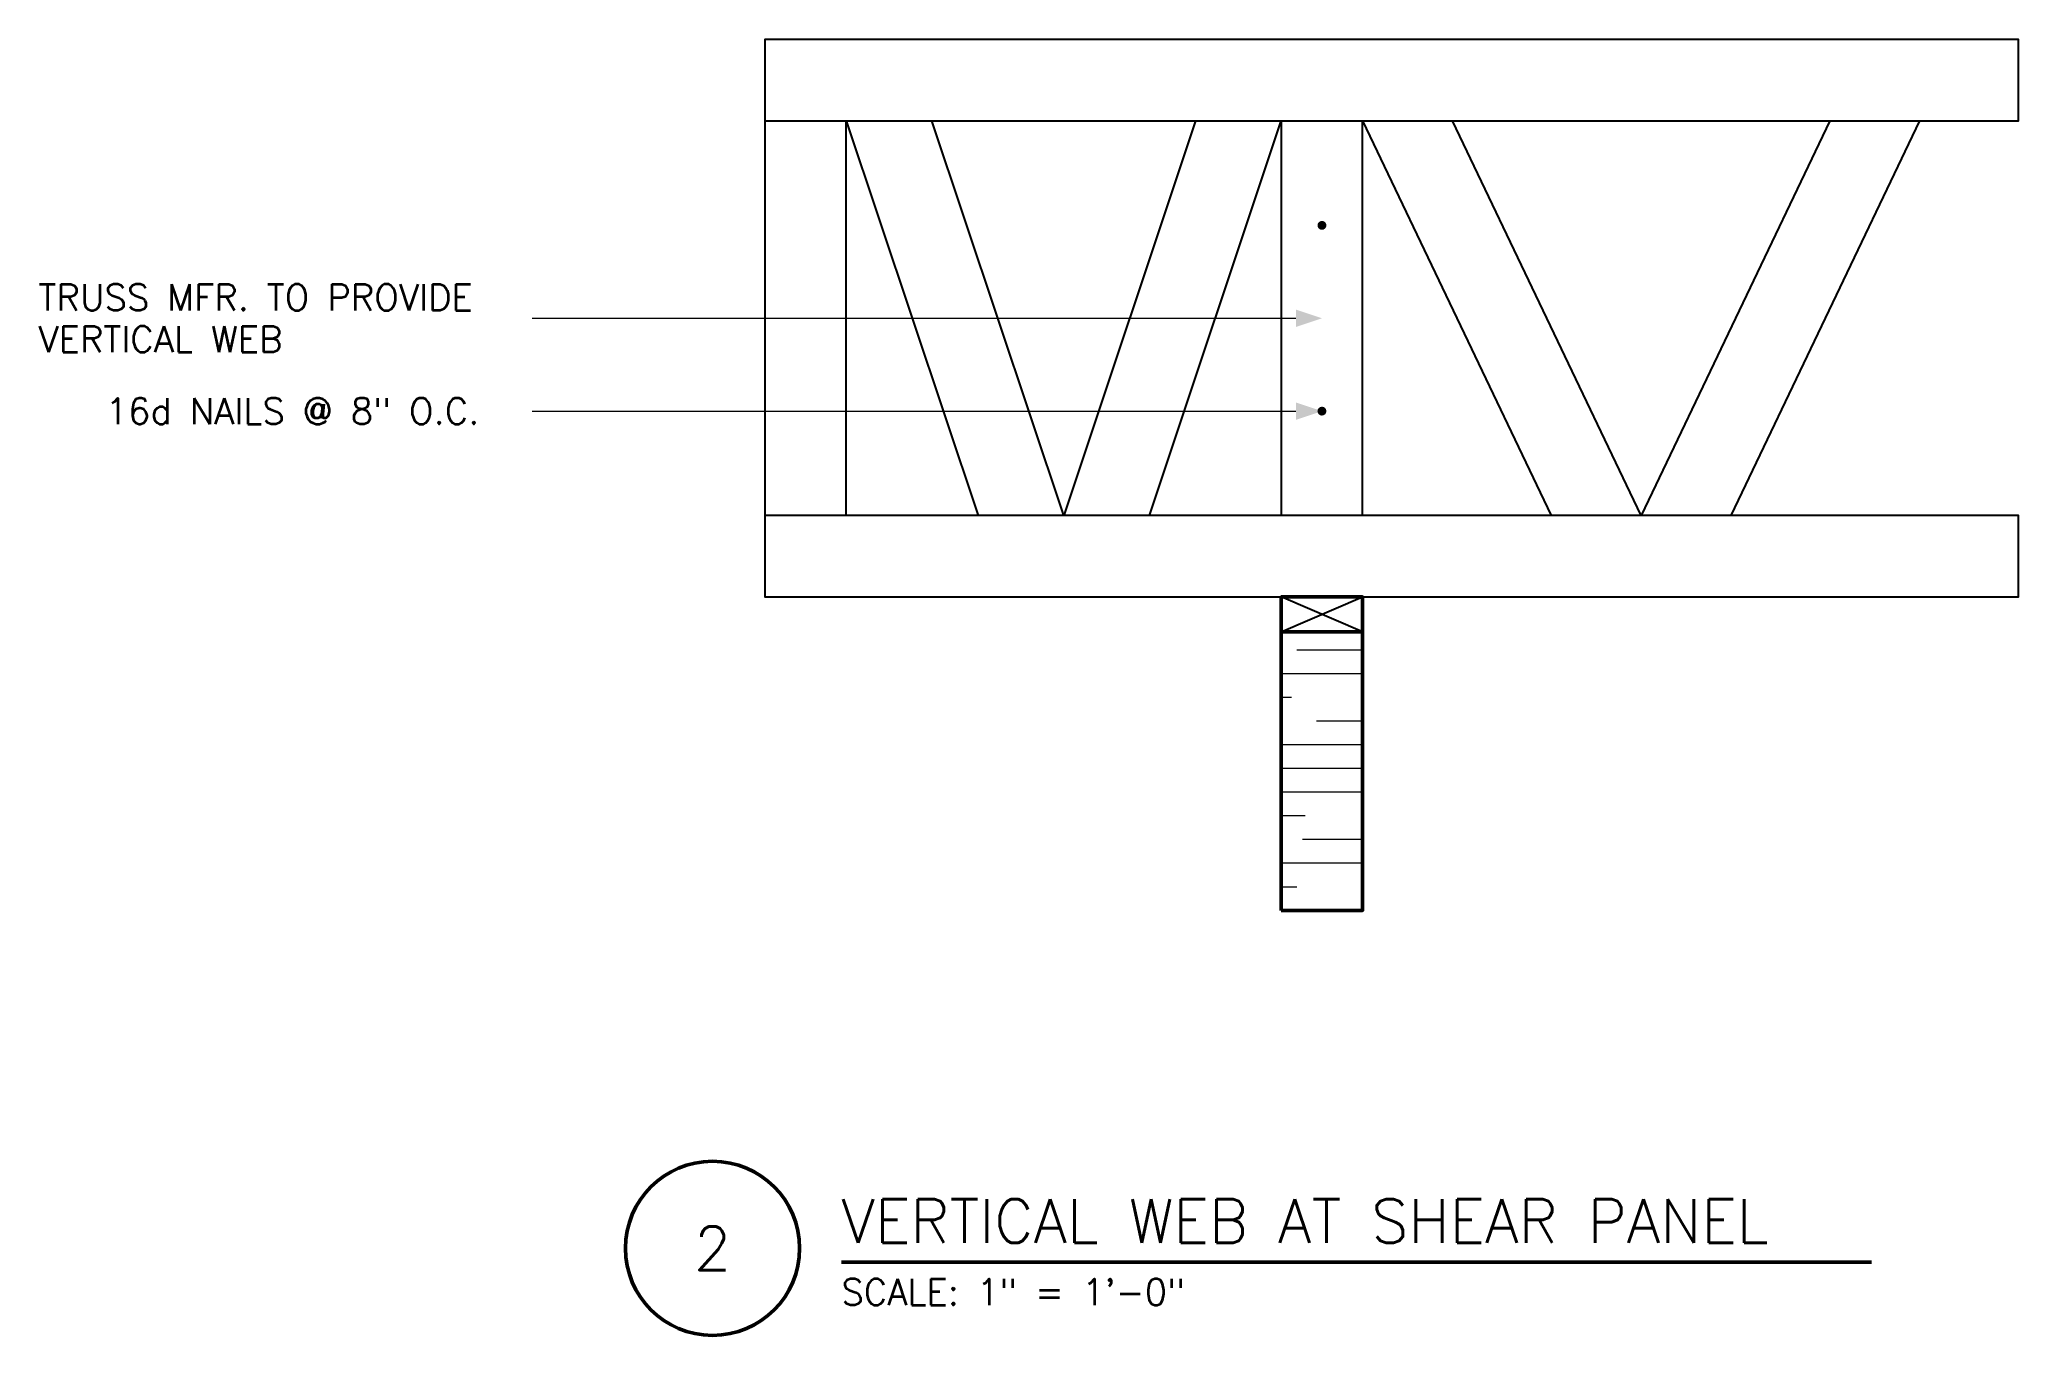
# Model space of a CAD drawing. Header units: inches. Extents: x -55.2 to 30, y -18.3 to 37.5.
import ezdxf
from ezdxf.enums import TextEntityAlignment as Align

# ---------------------------------------------------------------- set-up
doc = ezdxf.new("R2010")
doc.units = ezdxf.units.IN
doc.header["$MEASUREMENT"] = 0
for name, color, linetype, lineweight in [('S-ANNO-NOTE', 7, 'CONTINUOUS', 18), ('S-ANNO-TTLB', 7, 'CONTINUOUS', 50), ('S-DETL-BYND', 7, 'CONTINUOUS', 25), ('S-DETL-CUT', 7, 'CONTINUOUS', 50), ('S-DETL-PATT', 7, 'CONTINUOUS', 9), ('S-DETL-STL', 7, 'CONTINUOUS', 35)]:
    doc.layers.add(name, color=color, linetype=linetype, lineweight=lineweight)
doc.styles.add('KERF', font='romans.shx')

msp = doc.modelspace()

# ---------------------------------------------------------------- hatches: boundary and pattern name
at = {"layer": 'S-ANNO-NOTE', "lineweight": 50}
for points in [[(0, 25.5), (-1.125, 25.875), (-1.125, 25.125)], [(0, 21.5), (-1.125, 21.875), (-1.125, 21.125)]]:
    msp.add_hatch(color=256, dxfattribs=at).paths.add_polyline_path(points)
at = {"layer": 'S-DETL-PATT', "lineweight": 9}
h = msp.add_hatch(dxfattribs=at)
h.set_pattern_fill('KERF-GRAIN', color=256, angle=90, style=0)
h.set_pattern_definition([(0, (0, 0), (4.92, 1.02), [19.2, -4.8, 9.6, -6])])
h.paths.add_polyline_path([(-1.75, 0), (1.75, 0), (1.75, 12), (-1.75, 12)])
at = {"layer": 'S-DETL-STL', "lineweight": 50}
for points in [[(0.192, 29.5, 1), (-0.192, 29.5, 1)], [(0.192, 21.5, 1), (-0.192, 21.5, 1)]]:
    msp.add_hatch(color=256, dxfattribs=at).paths.add_polyline_path(points)

# ---------------------------------------------------------------- linework, layer by layer
at = {"layer": 'S-ANNO-NOTE', "lineweight": 18}
for points in [[(-34.02, 25.5), (-32.52, 25.5), (-1.125, 25.5)], [(-34.02, 21.5), (-32.52, 21.5), (-1.125, 21.5)]]:
    msp.add_lwpolyline(points, dxfattribs=at)
at = {"layer": 'S-ANNO-TTLB', "lineweight": 50}
msp.add_lwpolyline([(-30, -14.55, 1), (-22.5, -14.55, 1)], format="xyb", close=True, dxfattribs=at)
msp.add_lwpolyline([(-20.7, -15.15), (23.675, -15.15)], dxfattribs=at)
at = {"layer": 'S-DETL-BYND', "lineweight": 25}
for points in [[(1.75, 13.5), (30, 13.5), (30, 17), (17.628863, 17), (25.75, 34), (30, 34), (30, 37.5), (-24, 37.5), (-24, 34), (-24, 17), (-24, 13.5), (-1.75, 13.5)], [(-24, 34), (-20.5, 34), (-14.815487, 17), (-20.5, 17), (-20.5, 34), (-16.809513, 34)], [(-7.434513, 17), (-11.125, 17), (-16.809513, 34), (-5.440487, 34), (-11.125, 17), (-14.815487, 17)], [(-5.440487, 34), (-1.75, 34), (-1.75, 17), (-7.434513, 17), (-1.75, 34), (1.75, 34), (9.871137, 17), (1.75, 17), (1.75, 34), (5.628863, 34)], [(17.628863, 17), (13.75, 17), (5.628863, 34), (21.871137, 34), (13.75, 17), (9.871137, 17)], [(21.871137, 34), (25.75, 34)], [(-20.5, 17), (-24, 17)], [(1.75, 17), (-1.75, 17)], [(-1.75, 12), (1.75, 13.5)], [(1.75, 12), (-1.75, 13.5)]]:
    msp.add_lwpolyline(points, dxfattribs=at)
at = {"layer": 'S-DETL-CUT', "lineweight": 50}
msp.add_lwpolyline([(1.75, 12), (1.75, 13.5), (-1.75, 13.5), (-1.75, 12)], dxfattribs=at)
msp.add_lwpolyline([(-1.75, 0), (1.75, 0), (1.75, 12), (-1.75, 12)], close=True, dxfattribs=at)

# ---------------------------------------------------------------- texts
at = {"layer": 'S-ANNO-NOTE', "lineweight": 18, "style": 'KERF'}
for s, p in [('TRUSS MFR. TO PROVIDE', (-55.285714, 25.8375)), ('VERTICAL WEB', (-55.285714, 24.0375)), ('16d NAILS @ 8" O.C.', (-52.392857, 20.9375))]:
    msp.add_text(s, height=1.125, dxfattribs=at).set_placement(p)
at = {"layer": 'S-ANNO-TTLB', "lineweight": 50, "style": 'KERF'}
msp.add_text('VERTICAL WEB AT SHEAR PANEL', height=1.875, dxfattribs=at).set_placement((-20.7, -14.31))
msp.add_text('2', height=1.875, dxfattribs=at).set_placement((-26.25, -14.55), align=Align.MIDDLE_CENTER)
at = {"layer": 'S-ANNO-TTLB', "lineweight": 18, "style": 'KERF'}
msp.add_text('SCALE: 1" = 1\'-0"', height=1.125, dxfattribs=at).set_placement((-20.7, -16.995))

doc.saveas('drawing.dxf')
